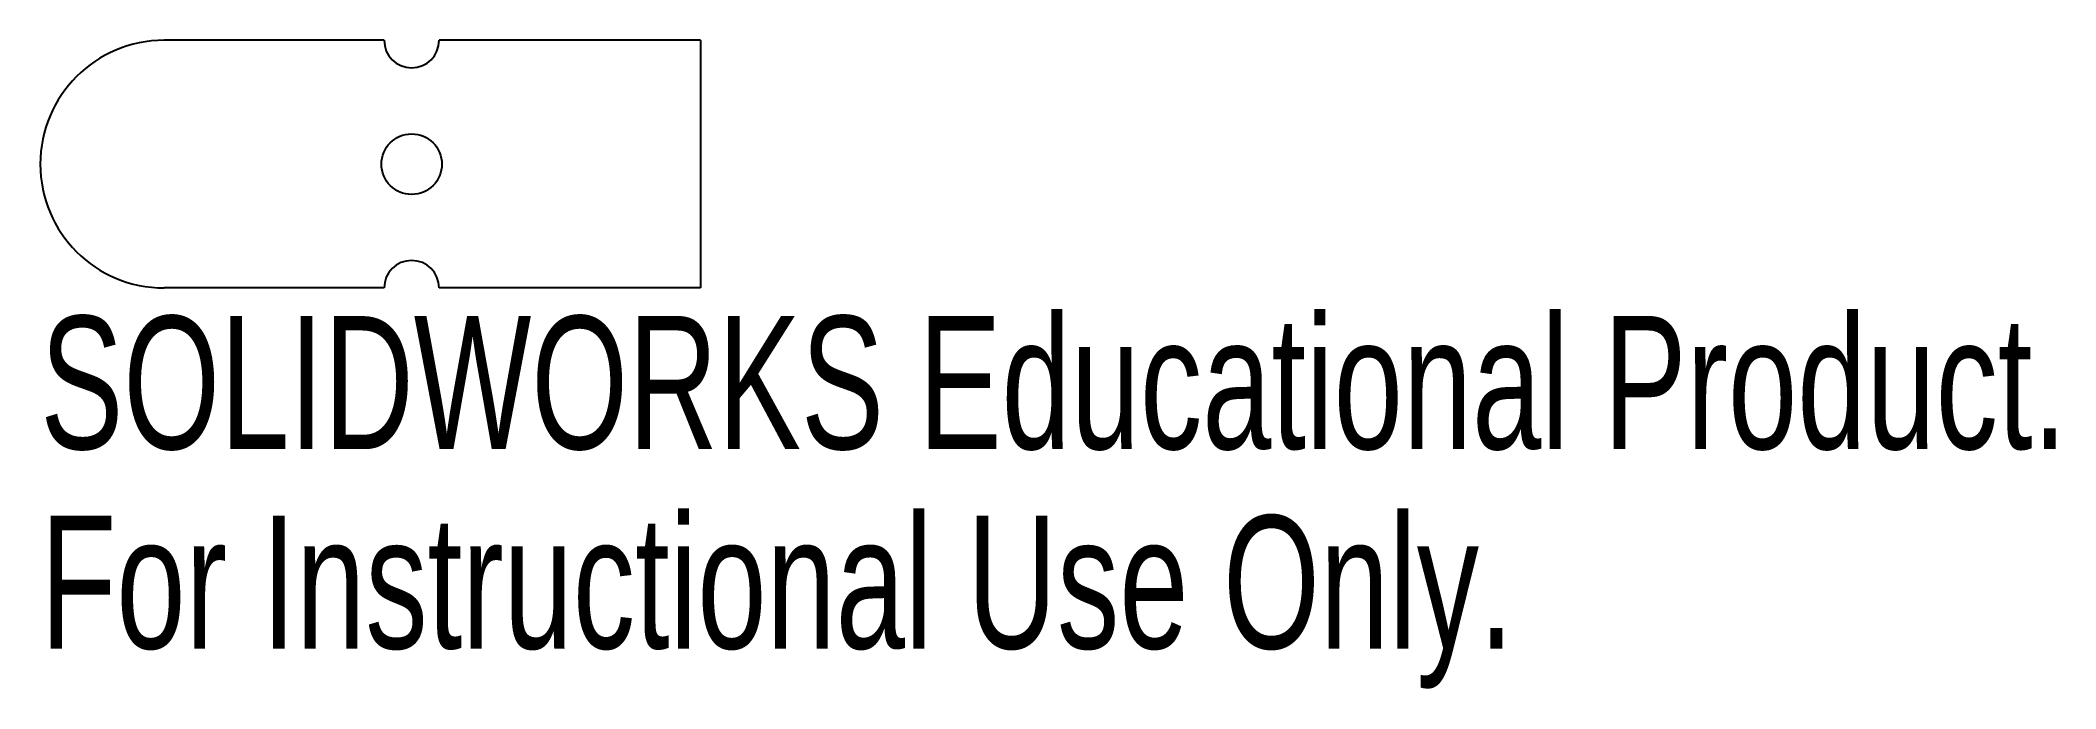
# Model space of a CAD drawing. Header units: millimetres. Extents: x -49.5 to 23.8, y -37.2 to -13.6.
import ezdxf

# ---------------------------------------------------------------- set-up
doc = ezdxf.new("R2010")
doc.units = ezdxf.units.MM
doc.styles.add('SLDTEXTSTYLE0', font='TXT', dxfattribs={"width": 0.7})

msp = doc.modelspace()

# ---------------------------------------------------------------- linework, layer by layer
at = {"color": 7, "linetype": 'Continuous', "lineweight": 25}
for p, q in [((-37.01, -13.602), (-45.01, -13.602)), ((-25.51, -13.602), (-35.01, -13.602)), ((-25.51, -13.602), (-25.51, -22.602)), ((-37.01, -22.602), (-45.01, -22.602)), ((-25.51, -22.602), (-35.01, -22.602))]:
    msp.add_line(p, q, dxfattribs=at)
msp.add_circle((-36.01, -18.102), 1.1, dxfattribs=at)
for centre, radius, start, end in [((-45.01, -18.102), 4.5, 90, 270), ((-36.01, -13.602), 1, 180, 360), ((-36.01, -22.602), 1, 360, 180)]:
    msp.add_arc(centre, radius, start, end, dxfattribs=at)

# ---------------------------------------------------------------- texts
at = {"color": 7, "linetype": 'Continuous', "char_height": 4.83362, "attachment_point": 1, "style": 'SLDTEXTSTYLE0'}
for s, insert in [('SOLIDWORKS Educational Product.', (-49.51, -23.622)), ('For Instructional Use Only.', (-49.51, -30.872))]:
    msp.add_mtext(s, dxfattribs=dict(at, insert=insert))

doc.saveas('drawing.dxf')
